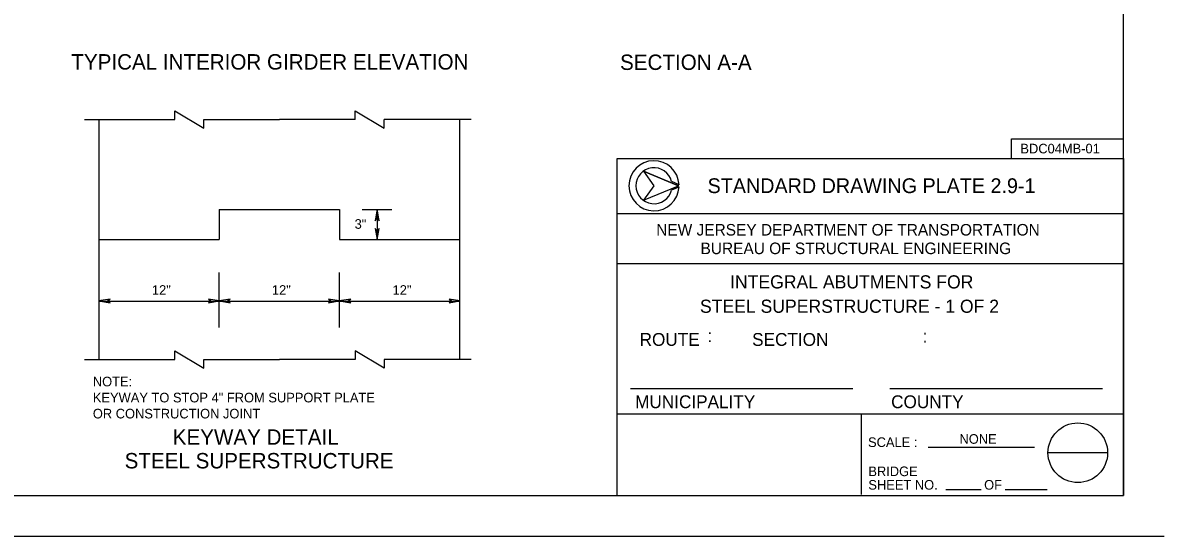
# Model space of a CAD drawing. Extents: x 499999.87 to 500002.82, y 499999.96 to 500001.79.
# Drawn here: x 500001.658 to 500002.825, y 499999.958 to 500000.483 of the extents above; entities that cross this region are included whole.
import ezdxf

# ---------------------------------------------------------------- set-up
doc = ezdxf.new("R2010")
doc.units = 0
for name, color, linetype in [('1', 7, 'Continuous'), ('2', 7, 'Continuous'), ('39', 7, 'Continuous'), ('40', 7, 'Continuous'), ('53', 7, 'Continuous'), ('Level 0', 7, 'Continuous')]:
    doc.layers.add(name, color=color, linetype=linetype)

msp = doc.modelspace()

# ---------------------------------------------------------------- linework, layer by layer
at = {"layer": '1'}
for p, q in [((500002.7831, 500000), (500002.7831, 500001.75)), ((500002.7831, 500000), (500002.7831, 500001.75)), ((500002.3281, 500000.3166), (500002.2923, 500000.3314)), ((500002.2923, 500000.3314), (500002.3281, 500000.3166)), ((500002.3281, 500000.3166), (500002.2923, 500000.3314)), ((500002.2923, 500000.3314), (500002.3028, 500000.3166)), ((500002.3281, 500000.3166), (500002.2923, 500000.3314)), ((500002.2923, 500000.3314), (500002.3028, 500000.3166)), ((500002.3212, 500000.3209), (500002.3209, 500000.3209)), ((500002.3287, 500000.3176), (500002.3212, 500000.3209)), ((500002.3028, 500000.3166), (500002.2923, 500000.3018)), ((500002.2923, 500000.3018), (500002.3281, 500000.3166)), ((500002.3028, 500000.3166), (500002.2923, 500000.3018)), ((500002.2923, 500000.3018), (500002.3281, 500000.3166)), ((500002.3212, 500000.3123), (500002.3287, 500000.3156)), ((500000.0331, 500000), (500002.7831, 500000)), ((499999.8665, 499999.9583), (500002.8248, 499999.9583))]:
    msp.add_line(p, q, dxfattribs=at)
for points in [[(500002.02, 500000.2927), (500002.018, 500000.2808), (500002.02, 500000.2841), (500002.022, 500000.2808)], [(500002.02, 500000.2618), (500002.022, 500000.273), (500002.02, 500000.2703), (500002.018, 500000.273)], [(500001.7352, 500000.1988), (500001.747, 500000.1969), (500001.7444, 500000.1988), (500001.747, 500000.2008)], [(500001.8586, 500000.1988), (500001.8474, 500000.2008), (500001.8501, 500000.1988), (500001.8474, 500000.1969)], [(500001.8586, 500000.1988), (500001.8698, 500000.1969), (500001.8671, 500000.1988), (500001.8698, 500000.2008)], [(500001.9813, 500000.1988), (500001.9701, 500000.2008), (500001.9728, 500000.1988), (500001.9701, 500000.1969)], [(500001.9813, 500000.1988), (500001.9931, 500000.1969), (500001.9905, 500000.1988), (500001.9931, 500000.2008)], [(500002.1047, 500000.1988), (500002.0935, 500000.2008), (500002.0961, 500000.1988), (500002.0935, 500000.1969)]]:
    msp.add_lwpolyline(points, close=True, dxfattribs=at)
for radius, start, end in [(0.0256, 2.2139, 357.7861), (0.0184, 13.6941, 346.3059)]:
    msp.add_arc((500002.3031, 500000.3166), radius, start, end, dxfattribs=at)
at = {"layer": '39'}
for p, q in [((500002.2654, 500000), (500002.2654, 500000.3445)), ((500002.2654, 500000.3445), (500002.7831, 500000.3445)), ((500002.7831, 500000.3445), (500002.7831, 500000)), ((500002.7831, 500000.3445), (500002.7831, 500000)), ((500002.7831, 500000.3445), (500002.7831, 500000)), ((500002.3281, 500000.3166), (500002.2923, 500000.3314)), ((500002.2923, 500000.3314), (500002.3028, 500000.3166)), ((500002.3028, 500000.3166), (500002.2923, 500000.3018)), ((500002.2923, 500000.3018), (500002.3281, 500000.3166)), ((500002.2654, 500000.2884), (500002.7831, 500000.2884)), ((500002.2654, 500000.2372), (500002.7831, 500000.2372)), ((500002.2654, 500000.0833), (500002.7831, 500000.0833)), ((500002.5154, 500000.0833), (500002.7831, 500000.0833)), ((500002.5154, 500000.001), (500002.5154, 500000.0833)), ((500002.5154, 500000.001), (500002.5154, 500000.0833)), ((500002.5154, 500000.001), (500002.5154, 500000.0833)), ((500002.5833, 500000.0492), (500002.6923, 500000.0492)), ((500002.7671, 500000.0436), (500002.706, 500000.0436)), ((500002.6014, 500000.0059), (500002.6375, 500000.0059)), ((500002.6621, 500000.0059), (500002.7051, 500000.0059))]:
    msp.add_line(p, q, dxfattribs=at)
msp.add_circle((500002.7365, 500000.0436), 0.0305, dxfattribs=at)
at = {"layer": '40'}
for p, q in [((500001.813, 500000.3843), (500001.813, 500000.3932)), ((500001.813, 500000.3932), (500001.8427, 500000.3754)), ((500001.9975, 500000.3843), (500001.9975, 500000.3932)), ((500001.9975, 500000.3932), (500002.0273, 500000.3754)), ((500001.7206, 500000.3843), (500001.813, 500000.3843)), ((500001.7356, 500000.139), (500001.7356, 500000.3843)), ((500001.8427, 500000.3754), (500001.8427, 500000.3843)), ((500001.8427, 500000.3843), (500001.9201, 500000.3843)), ((500001.9975, 500000.3843), (500001.9201, 500000.3843)), ((500002.1162, 500000.3843), (500002.0273, 500000.3843)), ((500002.0273, 500000.3754), (500002.0273, 500000.3843)), ((500002.1047, 500000.139), (500002.1047, 500000.3843)), ((500002.6686, 500000.3645), (500002.7831, 500000.3645)), ((500002.6688, 500000.3445), (500002.6688, 500000.3645)), ((500001.8586, 500000.2924), (500001.9816, 500000.2924)), ((500001.8586, 500000.2924), (500001.8586, 500000.2617)), ((500001.9816, 500000.2924), (500001.9816, 500000.2617)), ((500002.0048, 500000.2924), (500002.035, 500000.2924)), ((500002.0199, 500000.2924), (500002.0199, 500000.2617)), ((500001.7356, 500000.2617), (500001.8586, 500000.2617)), ((500001.9816, 500000.2617), (500002.1047, 500000.2617)), ((500001.8586, 500000.1717), (500001.8586, 500000.2278)), ((500001.9816, 500000.1717), (500001.9816, 500000.2278)), ((500001.9816, 500000.1717), (500001.9816, 500000.2278)), ((500002.1047, 500000.1717), (500002.1047, 500000.2278)), ((500001.7356, 500000.1987), (500001.8586, 500000.1987)), ((500001.8586, 500000.1987), (500001.9816, 500000.1987)), ((500001.9816, 500000.1987), (500002.1047, 500000.1987)), ((500001.813, 500000.139), (500001.813, 500000.1479)), ((500001.813, 500000.1479), (500001.8427, 500000.1301)), ((500001.9975, 500000.1479), (500001.9975, 500000.139)), ((500002.0273, 500000.1301), (500001.9975, 500000.1479)), ((500001.7206, 500000.139), (500001.813, 500000.139)), ((500001.8427, 500000.139), (500001.9201, 500000.139)), ((500001.8427, 500000.1301), (500001.8427, 500000.139)), ((500001.9975, 500000.139), (500001.9201, 500000.139)), ((500002.0273, 500000.139), (500002.0273, 500000.1301)), ((500002.1162, 500000.139), (500002.0273, 500000.139))]:
    msp.add_line(p, q, dxfattribs=at)
at = {"layer": 'Level 0'}
for p, q in [((500002.2792, 500000.1093), (500002.5066, 500000.1093)), ((500002.5443, 500000.1093), (500002.7618, 500000.1093))]:
    msp.add_line(p, q, dxfattribs=at)

# ---------------------------------------------------------------- texts
at = {"layer": '1'}
for s, height, p in [('TYPICAL INTERIOR GIRDER ELEVATION', 0.015748, (500001.7073, 500000.4354)), ('SECTION A-A', 0.015748, (500002.2684, 500000.435)), ('KEYWAY DETAIL', 0.015748, (500001.811, 500000.0518)), ('NONE', 0.00984, (500002.6155, 500000.0528)), ('STEEL SUPERSTRUCTURE', 0.015748, (500001.7618, 500000.0276))]:
    msp.add_text(s, height=height, dxfattribs=at).set_placement(p)
at = {"layer": '2'}
for s, p in [('INTEGRAL ABUTMENTS FOR', (500002.3809, 500000.2116)), ('STEEL SUPERSTRUCTURE - 1 OF 2', (500002.3501, 500000.1867))]:
    msp.add_text(s, height=0.013451, dxfattribs=at).set_placement(p)
at = {"layer": '39'}
for s, height, p in [('STANDARD DRAWING PLATE 2.9-1     ', 0.015093, (500002.3579, 500000.3091)), ('NEW JERSEY DEPARTMENT OF TRANSPORTATION', 0.011809, (500002.3054, 500000.2657)), ('BUREAU OF STRUCTURAL ENGINEERING', 0.011811, (500002.3507, 500000.2467)), ('ROUTE           SECTION', 0.013124, (500002.2884, 500000.1529)), (':', 0.0131, (500002.3579, 500000.1568)), (':', 0.0131, (500002.5778, 500000.1562)), ('MUNICIPALITY', 0.013124, (500002.2838, 500000.0892)), ('COUNTY', 0.01312, (500002.5456, 500000.0892)), ('SCALE :', 0.00984, (500002.522, 500000.0495)), ('BRIDGE', 0.00984, (500002.5223, 500000.0197)), ('SHEET NO.', 0.00984, (500002.5223, 500000.0059)), ('OF', 0.00984, (500002.6407, 500000.0059))]:
    msp.add_text(s, height=height, dxfattribs=at).set_placement(p)
at = {"layer": '53'}
for s, height, p in [('BDC04MB-01', 0.00984, (500002.6778, 500000.3497)), ('3"', 0.00984, (500001.997, 500000.2726)), ('12"', 0.00984, (500001.7897, 500000.2051)), ('12"', 0.00984, (500001.9124, 500000.2051)), ('12"', 0.00984, (500002.0358, 500000.2051)), ('NOTE:', 0.00984, (500001.7293, 500000.1115)), ('KEYWAY TO STOP 4" FROM SUPPORT PLATE', 0.009843, (500001.7293, 500000.0951)), ('OR CONSTRUCTION JOINT', 0.009843, (500001.7293, 500000.0787))]:
    msp.add_text(s, height=height, dxfattribs=at).set_placement(p)

doc.saveas('drawing.dxf')
